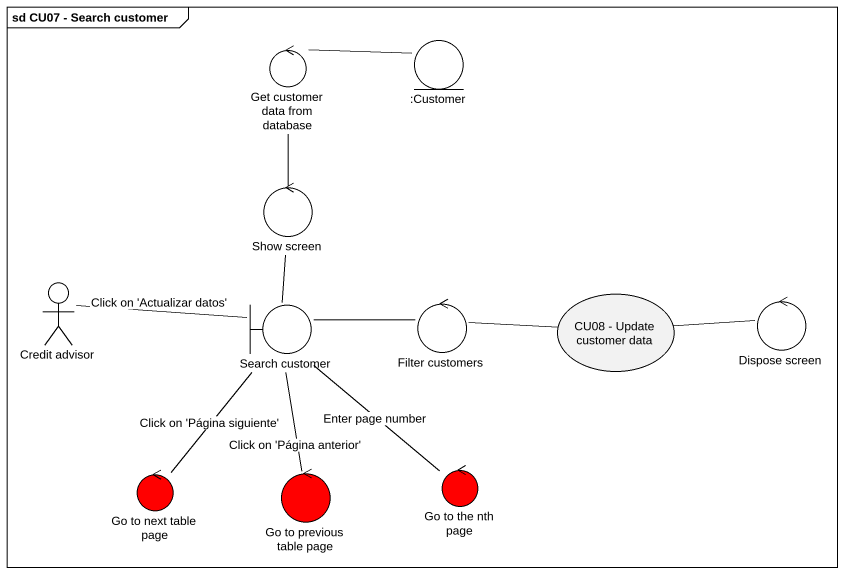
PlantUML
@startuml
mainframe sd CU07 - Search customer
entity ":Customer" as Customer
control "Get customer data from database" as Get_customer_data_from
control "Show screen" as Show_screen
actor "Credit advisor" as Credit_advisor
usecase "CU08 - Update customer data" as CU08_Update_customer_data
boundary "Search customer" as Search_customer
control "Filter customers" as Filter_customers
control "Dispose screen" as Dispose_screen
control "Go to next table page" as Go_to_next_table_page #FF0000
control "Go to previous table page" as Go_to_previous_table_page #FF0000
control "Go to the nth page" as Go_to_the_nth_page #FF0000
Get_customer_data_from -right- Customer
Get_customer_data_from -- Show_screen
Credit_advisor -right- Search_customer : Click on 'Actualizar datos'
CU08_Update_customer_data -right- Dispose_screen
Search_customer -up- Show_screen
Search_customer -right- Filter_customers
Search_customer -- Go_to_next_table_page : Click on 'Página siguiente'
Search_customer -- Go_to_previous_table_page : Click on 'Página anterior'
Search_customer -- Go_to_the_nth_page : Enter page number
Filter_customers -right- CU08_Update_customer_data
@enduml
